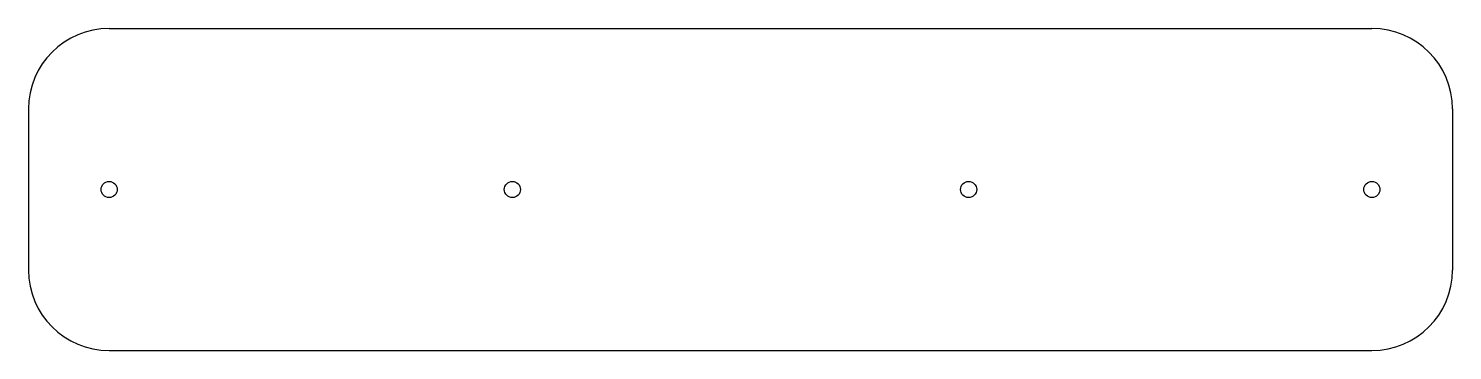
# Model space of a CAD drawing. Header units: millimetres. Extents: x 0 to 88.3, y 0 to 20.
import ezdxf

# ---------------------------------------------------------------- set-up
doc = ezdxf.new("R2010")
doc.units = ezdxf.units.MM

msp = doc.modelspace()

# ---------------------------------------------------------------- linework, layer by layer
at = {"color": 7, "linetype": 'Continuous', "lineweight": 25}
for p, q in [((5, 20), (83.283, 20)), ((0, 15), (0, 5)), ((88.283, 15), (88.283, 5)), ((5, 0), (83.283, 0))]:
    msp.add_line(p, q, dxfattribs=at)
for centre in [(5, 10), (30, 10), (58.283, 10), (83.283, 10)]:
    msp.add_circle(centre, 0.5, dxfattribs=at)
for centre, start, end in [((5, 15), 90, 180), ((83.283, 15), 0, 90), ((5, 5), 180, 270), ((83.283, 5), 270, 0)]:
    msp.add_arc(centre, 5, start, end, dxfattribs=at)

doc.saveas('drawing.dxf')
